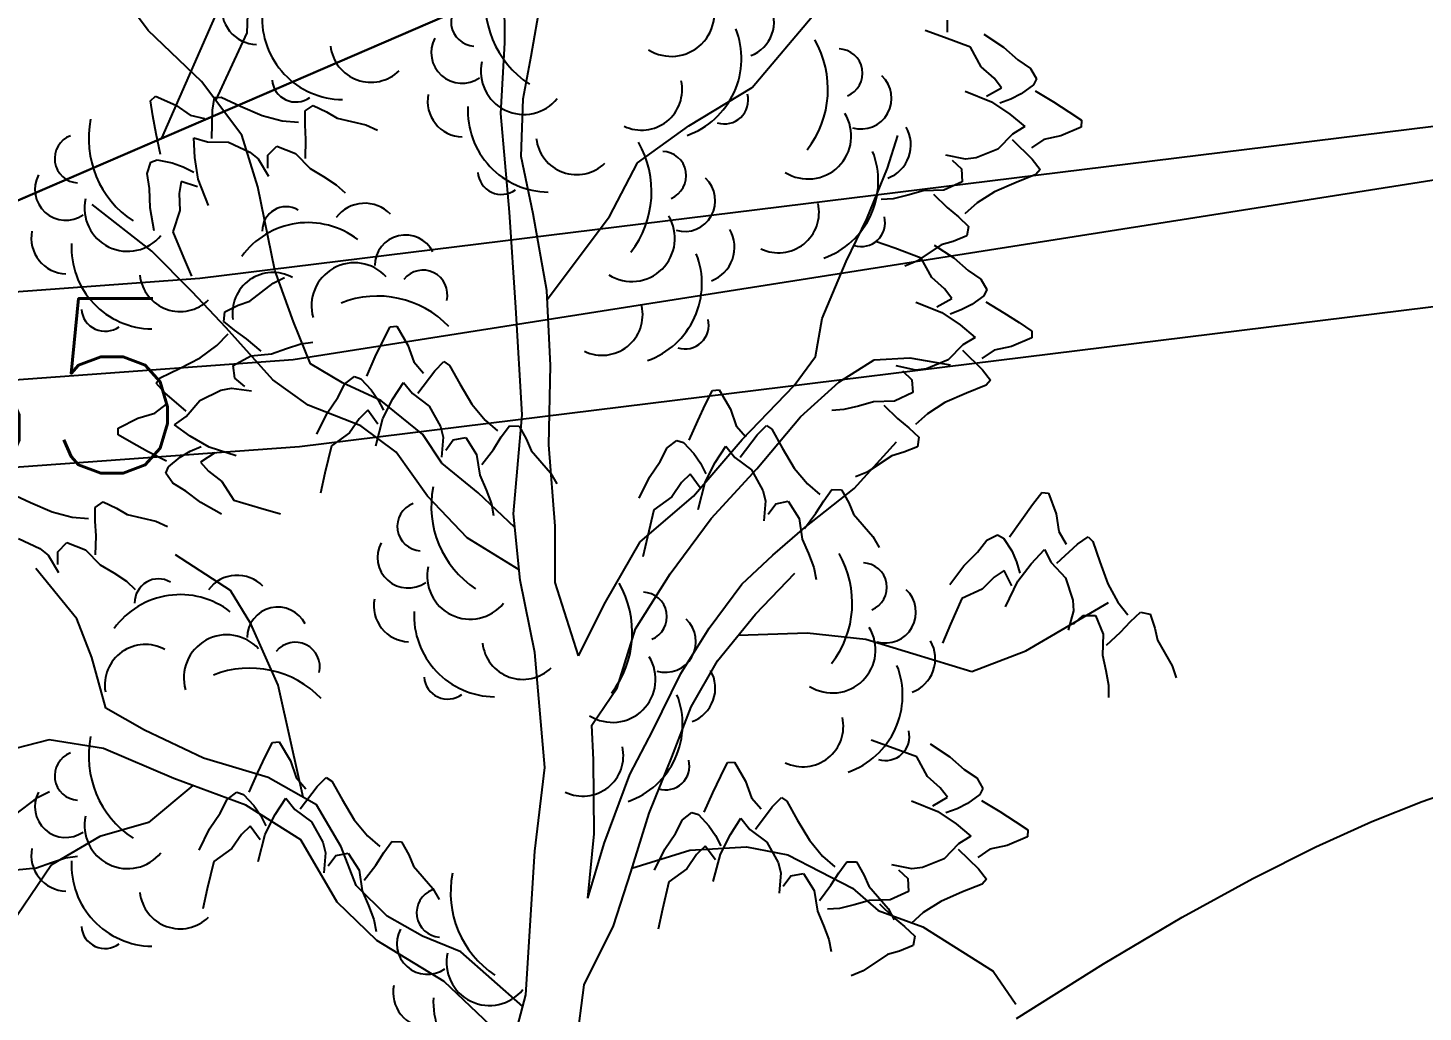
# Model space of a CAD drawing. Header units: millimetres. Extents: x 524954 to 526204, y 9523489 to 9524010.
# Drawn here: x 525715.86 to 525723.84, y 9523619.82 to 9523625.46 of the extents above; entities that cross this region are included whole.
import ezdxf

# ---------------------------------------------------------------- set-up
doc = ezdxf.new("R2010")
doc.units = ezdxf.units.MM
doc.header["$PDMODE"] = 32
doc.header["$PDSIZE"] = 0.5
doc.linetypes.add('ACAD_ISO12W100', pattern=[21, 12, -3, 0, -3, 0, -3])
for name, color, linetype in [('Arbre', 34, 'ACAD_ISO12W100'), ('Bati', 6, 'Continuous'), ('Bati_H', 1, 'Continuous'), ('Cloture', 7, 'Continuous'), ('CN_01_00', 3, 'Continuous'), ('PLUME_1', 7, 'Continuous'), ('PLUME_3', 4, 'Continuous'), ('TopoAlt', 3, 'Continuous'), ('TOPOJIS', 7, 'Continuous')]:
    doc.layers.add(name, color=color, linetype=linetype)
doc.styles.add('Simplex 1.0', font='Simplex.shx', dxfattribs={"width": 0.99, "height": 1})

# ---------------------------------------------------------------- blocks, each defined once
blk = doc.blocks.new('TCPOINT M')
at = {"color": 0}
blk.add_point((0, 0), dxfattribs=at)
at = {"layer": 'TopoAlt', "style": 'Simplex 1.0', "width": 0.99}
blk.add_attdef('ALT', (0.15, 0.15), '', height=1, dxfattribs=at)
blk = doc.blocks.new('v088')
at = {"linetype": 'Continuous'}
for p, q in [((-1.8121, 9.0349), (-1.7966, 9.483)), ((-0.337, 8.9787), (-0.339, 9.3704)), ((-0.1861, 8.901), (-0.1306, 9.2193)), ((-2.3783, 9.048), (-2.4742, 9.1766)), ((1.08, 8.7222), (1.4442, 9.1527)), ((-2.0737, 8.7558), (-2.3783, 9.048)), ((-1.992, 8.6473), (-1.8121, 9.0349)), ((-0.3597, 8.574), (-0.337, 8.9787)), ((-0.2308, 8.6575), (-0.1861, 8.901)), ((-1.8434, 8.4497), (-2.0737, 8.7558)), ((0.7177, 8.5032), (1.08, 8.7222)), ((-0.2426, 8.3277), (-0.2308, 8.6575)), ((-0.3105, 8.0091), (-0.3597, 8.574)), ((0.4236, 8.2918), (0.7177, 8.5032)), ((-1.7501, 8.1531), (-1.8434, 8.4497)), ((1.8546, 8.2596), (1.9129, 8.4473)), ((-0.1735, 7.9995), (-0.2426, 8.3277)), ((0.2621, 7.9837), (0.4236, 8.2918)), ((1.7363, 7.971), (1.8546, 8.2596)), ((-1.6531, 7.6763), (-1.7501, 8.1531)), ((-2.3581, 7.786), (-2.6995, 8.0525)), ((-0.2742, 7.4626), (-0.3105, 8.0091)), ((-0.0959, 7.5596), (-0.1735, 7.9995)), ((-0.0934, 7.5087), (0.2621, 7.9837)), ((1.617, 7.726), (1.7363, 7.971)), ((-2.1294, 7.5544), (-2.3581, 7.786)), ((-1.5474, 7.38), (-1.6531, 7.6763)), ((1.4808, 7.3998), (1.617, 7.726)), ((-1.9323, 7.3471), (-2.1294, 7.5544)), ((-0.0745, 7.1309), (-0.0959, 7.5596)), ((-0.2365, 6.8477), (-0.2742, 7.4626)), ((-1.4491, 7.1395), (-1.5474, 7.38)), ((1.4418, 7.1813), (1.4808, 7.3998)), ((-1.6648, 7.048), (-1.9323, 7.3471)), ((-1.2665, 7.0314), (-1.4491, 7.1395)), ((-0.0837, 6.6768), (-0.0745, 7.1309)), ((1.3209, 7.0171), (1.4418, 7.1813)), ((1.5755, 7.0348), (1.778, 7.1634)), ((1.778, 7.1634), (1.983, 7.1739)), ((1.983, 7.1739), (2.2139, 7.1352)), ((-1.4628, 6.9029), (-1.6648, 7.048)), ((-1.0467, 6.9303), (-1.2665, 7.0314)), ((1.3557, 6.8374), (1.5755, 7.0348)), ((1.0227, 6.7061), (1.3209, 7.0171)), ((-1.1618, 6.7848), (-1.4628, 6.9029)), ((-0.8063, 6.7363), (-1.0467, 6.9303)), ((-0.2869, 6.2807), (-0.2365, 6.8477)), ((1.107, 6.54), (1.3557, 6.8374)), ((-0.9597, 6.6336), (-1.1618, 6.7848)), ((-0.6972, 6.5707), (-0.8063, 6.7363)), ((-0.7803, 6.3824), (-0.9597, 6.6336)), ((-0.0491, 6.2111), (-0.0837, 6.6768)), ((0.7433, 6.3831), (1.0227, 6.7061)), ((1.6628, 6.4272), (1.906, 6.6935)), ((-0.4884, 6.4009), (-0.6972, 6.5707)), ((0.8455, 6.2546), (1.107, 6.54)), ((-0.2789, 6.2036), (-0.4884, 6.4009)), ((1.3814, 6.2037), (1.6628, 6.4272)), ((-0.5514, 6.1446), (-0.7803, 6.3824)), ((0.4379, 6.1217), (0.7433, 6.3831)), ((-0.2479, 5.9022), (-0.2869, 6.2807)), ((0.6096, 5.9388), (0.8455, 6.2546)), ((-0.0486, 5.8877), (-0.0491, 6.2111)), ((1.1982, 6.0444), (1.3814, 6.2037)), ((-0.2539, 5.9607), (-0.5514, 6.1446)), ((0.2399, 5.7756), (0.4379, 6.1217)), ((-1.9071, 5.8427), (-2.2223, 6.0475)), ((1.0213, 5.879), (1.1982, 6.0444)), ((-2.7868, 5.6812), (-3.0229, 5.9686)), ((0.4109, 5.6237), (0.6096, 5.9388)), ((1.0995, 5.7065), (1.3247, 5.9413)), ((-1.7911, 5.6523), (-1.9071, 5.8427)), ((-0.1646, 5.4873), (-0.2479, 5.9022)), ((0.0846, 5.4676), (-0.0486, 5.8877)), ((0.8338, 5.6263), (1.0213, 5.879)), ((0.0846, 5.4676), (0.2399, 5.7756)), ((2.6462, 5.4963), (3.1193, 5.7735)), ((-2.7013, 5.4591), (-2.7868, 5.6812)), ((0.8812, 5.4407), (1.0995, 5.7065)), ((-1.6346, 5.3011), (-1.7911, 5.6523)), ((0.3061, 5.2857), (0.4109, 5.6237)), ((0.6713, 5.3679), (0.8338, 5.6263)), ((1.0006, 5.5861), (1.394, 5.6007)), ((1.394, 5.6007), (1.7306, 5.5642)), ((1.7306, 5.5642), (1.9997, 5.4827)), ((-2.6206, 5.1685), (-2.7013, 5.4591)), ((-0.1073, 4.8293), (-0.1646, 5.4873)), ((0.7312, 5.1764), (0.8812, 5.4407)), ((1.9997, 5.4827), (2.3377, 5.3779)), ((2.3377, 5.3779), (2.6462, 5.4963)), ((0.5102, 5.0412), (0.6713, 5.3679)), ((-1.5592, 4.9668), (-1.6346, 5.3011)), ((0.1613, 5.0712), (0.3061, 5.2857)), ((-2.4003, 5.0425), (-2.6206, 5.1685)), ((0.6191, 4.888), (0.7312, 5.1764)), ((-2.0611, 4.8817), (-2.4003, 5.0425)), ((0.1717, 4.8724), (0.1613, 5.0712)), ((0.3786, 4.7897), (0.5102, 5.0412)), ((-2.9464, 4.9876), (-3.2062, 4.92)), ((-2.6344, 4.9381), (-2.9464, 4.9876)), ((-1.4917, 4.6586), (-1.5592, 4.9668)), ((-2.2328, 4.7662), (-2.6344, 4.9381)), ((-1.6919, 4.7713), (-2.0611, 4.8817)), ((0.489, 4.5681), (0.6191, 4.888)), ((-0.1657, 4.3492), (-0.1073, 4.8293)), ((0.1743, 4.4496), (0.1717, 4.8724)), ((-2.1227, 4.7254), (-2.3768, 4.5144)), ((-1.8192, 4.6131), (-2.2328, 4.7662)), ((-1.415, 4.6154), (-1.6919, 4.7713)), ((0.2314, 4.3948), (0.3786, 4.7897)), ((-1.5041, 4.4145), (-1.8192, 4.6131)), ((-1.2732, 4.3758), (-1.415, 4.6154)), ((0.3841, 4.2301), (0.489, 4.5681)), ((-2.3768, 4.5144), (-2.655, 4.434)), ((-2.655, 4.434), (-2.9315, 4.2727)), ((-1.2976, 4.0581), (-1.5041, 4.4145)), ((0.1384, 4.0819), (0.1743, 4.4496)), ((0.1384, 4.0819), (0.2314, 4.3948)), ((-1.1877, 4.1537), (-1.2732, 4.3758)), ((-0.2169, 3.5272), (-0.1657, 4.3492)), ((0.3911, 4.2526), (0.7235, 4.3553)), ((0.7235, 4.3553), (1.0465, 4.3745)), ((1.0465, 4.3745), (1.2838, 4.3297)), ((1.2838, 4.3297), (1.6547, 4.1385)), ((-2.9315, 4.2727), (-3.209, 3.8627)), ((0.2848, 3.9233), (0.3841, 4.2301)), ((-1.0099, 3.9771), (-1.1877, 4.1537)), ((1.6547, 4.1385), (1.8004, 4.0109)), ((-1.0692, 3.839), (-1.2976, 4.0581)), ((1.8004, 4.0109), (2.0573, 3.9168)), ((-0.8085, 3.8631), (-1.0099, 3.9771)), ((0.1177, 3.584), (0.2848, 3.9233)), ((2.0573, 3.9168), (2.4606, 3.664)), ((-0.6849, 3.6045), (-1.0692, 3.839)), ((-0.589, 3.7744), (-0.8085, 3.8631)), ((-0.2343, 3.4611), (-0.589, 3.7744)), ((-0.2941, 3.234), (-0.6849, 3.6045)), ((2.4606, 3.664), (2.589, 3.4739)), ((-0.3436, 3.0457), (-0.2169, 3.5272)), ((0.064, 3.1786), (0.1177, 3.584))]:
    blk.add_line(p, q, dxfattribs=at)
at = {"color": 3, "linetype": 'Continuous'}
for p, q in [((2.1964, 9.1077), (2.1964, 9.0385)), ((2.1801, 9.009), (2.0697, 9.0483)), ((2.3301, 8.953), (2.1801, 9.009)), ((2.3912, 8.8412), (2.3301, 8.953)), ((2.4064, 9.0272), (2.519, 8.9533)), ((2.519, 8.9533), (2.6006, 8.8814)), ((2.6006, 8.8814), (2.6731, 8.832)), ((2.4646, 8.7765), (2.3912, 8.8412)), ((2.6731, 8.832), (2.7077, 8.7725)), ((2.421, 8.6735), (2.5067, 8.7213)), ((2.5067, 8.7213), (2.4646, 8.7765)), ((2.6907, 8.7368), (2.6207, 8.6861)), ((2.7077, 8.7725), (2.6907, 8.7368)), ((-2.3661, 8.6466), (-2.3369, 8.6719)), ((-2.3527, 8.5599), (-2.3661, 8.6466)), ((-2.3369, 8.6719), (-2.2212, 8.6209)), ((-2.0108, 8.5916), (-1.9993, 8.6654)), ((-1.9993, 8.6654), (-1.9613, 8.6665)), ((-1.9613, 8.6665), (-1.8509, 8.6153)), ((2.2998, 8.7005), (2.4501, 8.6406)), ((2.4501, 8.6406), (2.5548, 8.5702)), ((2.5609, 8.6554), (2.4969, 8.632)), ((2.6207, 8.6861), (2.5609, 8.6554)), ((2.7005, 8.7027), (2.8047, 8.6399)), ((2.8047, 8.6399), (2.8931, 8.5838)), ((-2.3334, 8.4571), (-2.3527, 8.5599)), ((-2.2212, 8.6209), (-2.1379, 8.5634)), ((-2.1379, 8.5634), (-2.0557, 8.544)), ((-2.0143, 8.4309), (-2.0108, 8.5916)), ((-1.8509, 8.6153), (-1.7269, 8.5617)), ((-1.7269, 8.5617), (-1.6118, 8.5324)), ((-1.4805, 8.509), (-1.4801, 8.5879)), ((-1.4801, 8.5879), (-1.4347, 8.6192)), ((-1.4347, 8.6192), (-1.3575, 8.5833)), ((-1.3575, 8.5833), (-1.2966, 8.547)), ((2.5548, 8.5702), (2.6402, 8.4985)), ((2.8931, 8.5838), (2.9656, 8.5345)), ((-1.6118, 8.5324), (-1.519, 8.5242)), ((-1.4754, 8.4248), (-1.4805, 8.509)), ((-1.2966, 8.547), (-1.1322, 8.5082)), ((-1.1322, 8.5082), (-1.066, 8.4775)), ((2.6402, 8.4985), (2.5697, 8.4555)), ((2.9641, 8.4958), (2.8478, 8.4461)), ((2.9656, 8.5345), (2.9641, 8.4958)), ((-2.3082, 8.3381), (-2.3334, 8.4571)), ((-2.1178, 8.4334), (-2.0382, 8.4112)), ((-2.1118, 8.322), (-2.1178, 8.4334)), ((-2.0382, 8.4112), (-1.9184, 8.4092)), ((-1.9184, 8.4092), (-1.7971, 8.3529)), ((-1.4776, 8.3159), (-1.4754, 8.4248)), ((2.5697, 8.4555), (2.4865, 8.3693)), ((2.5678, 8.4245), (2.6828, 8.3123)), ((2.749, 8.4244), (2.6787, 8.3776)), ((2.8478, 8.4461), (2.749, 8.4244)), ((-2.0919, 8.1974), (-2.1118, 8.322)), ((-1.7971, 8.3529), (-1.7497, 8.3134)), ((-1.7497, 8.3134), (-1.6897, 8.2145)), ((-1.6937, 8.2606), (-1.6931, 8.3341)), ((-1.6931, 8.3341), (-1.643, 8.3873)), ((-1.643, 8.3873), (-1.5356, 8.3441)), ((-1.5356, 8.3441), (-1.4515, 8.2595)), ((2.3013, 8.3113), (2.188, 8.335)), ((2.3625, 8.3191), (2.3013, 8.3113)), ((2.4865, 8.3693), (2.3625, 8.3191)), ((2.6828, 8.3123), (2.7289, 8.2536)), ((-2.384, 8.2298), (-2.3641, 8.2956)), ((-2.3706, 8.1431), (-2.384, 8.2298)), ((-2.3641, 8.2956), (-2.3264, 8.3076)), ((-2.3264, 8.3076), (-2.2415, 8.291)), ((-2.2415, 8.291), (-2.1783, 8.2684)), ((-2.1783, 8.2684), (-2.1175, 8.2375)), ((-1.4515, 8.2595), (-1.374, 8.2128)), ((2.2245, 8.3065), (2.2778, 8.2559)), ((2.2778, 8.2559), (2.2824, 8.183)), ((2.7289, 8.2536), (2.7037, 8.225)), ((-2.1895, 8.1837), (-2.2011, 8.1153)), ((-2.0961, 8.1537), (-2.1895, 8.1837)), ((-2.0331, 8.0467), (-2.0919, 8.1974)), ((-1.374, 8.2128), (-1.3019, 8.1659)), ((-1.3019, 8.1659), (-1.2515, 8.1184)), ((2.2824, 8.183), (2.1776, 8.1339)), ((2.591, 8.1793), (2.4672, 8.1253)), ((2.7037, 8.225), (2.591, 8.1793)), ((-2.3674, 8.0343), (-2.3706, 8.1431)), ((-2.2011, 8.1153), (-2.1982, 8.0174)), ((1.8878, 8.0848), (1.8187, 8.0804)), ((1.9713, 8.1055), (1.8878, 8.0848)), ((2.0584, 8.1303), (1.9713, 8.1055)), ((2.1776, 8.1339), (2.0584, 8.1303)), ((2.1174, 8.1109), (2.1954, 8.0349)), ((2.4672, 8.1253), (2.3672, 8.0611)), ((-2.3445, 7.9016), (-2.3674, 8.0343)), ((-2.1982, 8.0174), (-2.2383, 7.8966)), ((2.1954, 8.0349), (2.2605, 7.9811)), ((2.3672, 8.0611), (2.2979, 7.9989)), ((2.2605, 7.9811), (2.3179, 7.927)), ((2.3179, 7.927), (2.3098, 7.8725)), ((-2.2383, 7.8966), (-2.1768, 7.7487)), ((1.8965, 7.8022), (1.7861, 7.8414)), ((2.2308, 7.8405), (2.1627, 7.8208)), ((2.3098, 7.8725), (2.2308, 7.8405)), ((2.0465, 7.7461), (1.8965, 7.8022)), ((2.1627, 7.8208), (2.0222, 7.7271)), ((2.1227, 7.8203), (2.2353, 7.7465)), ((-2.1768, 7.7487), (-2.1302, 7.6412)), ((2.0222, 7.7271), (1.9545, 7.6997)), ((2.1075, 7.6343), (2.0465, 7.7461)), ((2.2353, 7.7465), (2.3169, 7.6746)), ((2.3169, 7.6746), (2.3894, 7.6252)), ((-1.7972, 7.4997), (-1.6632, 7.6026)), ((-1.6632, 7.6026), (-1.5976, 7.6345)), ((2.1809, 7.5696), (2.1075, 7.6343)), ((2.3894, 7.6252), (2.424, 7.5657)), ((2.1373, 7.4666), (2.223, 7.5144)), ((2.223, 7.5144), (2.1809, 7.5696)), ((2.407, 7.5299), (2.337, 7.4793)), ((2.424, 7.5657), (2.407, 7.5299)), ((-1.9448, 7.3833), (-1.9404, 7.4382)), ((-1.9404, 7.4382), (-1.8638, 7.4754)), ((-1.8638, 7.4754), (-1.7972, 7.4997)), ((2.0162, 7.4937), (2.1664, 7.4338)), ((2.1664, 7.4338), (2.2711, 7.3633)), ((2.2772, 7.4485), (2.2132, 7.4252)), ((2.337, 7.4793), (2.2772, 7.4485)), ((2.4169, 7.4959), (2.521, 7.4331)), ((2.521, 7.4331), (2.6094, 7.377)), ((-1.8839, 7.3331), (-1.9448, 7.3833)), ((-1.0336, 7.2746), (-0.9936, 7.3527)), ((-0.9936, 7.3527), (-0.9551, 7.3561)), ((-0.9551, 7.3561), (-0.8913, 7.2468)), ((2.2711, 7.3633), (2.3565, 7.2916)), ((2.6094, 7.377), (2.6819, 7.3276)), ((-1.985, 7.2461), (-1.9201, 7.3129)), ((-1.8154, 7.2839), (-1.8839, 7.3331)), ((-1.7325, 7.2133), (-1.8154, 7.2839)), ((-1.0783, 7.18), (-1.0336, 7.2746)), ((2.3565, 7.2916), (2.286, 7.2486)), ((2.6805, 7.289), (2.5641, 7.2392)), ((2.6819, 7.3276), (2.6805, 7.289)), ((-2.0805, 7.1754), (-1.985, 7.2461)), ((-1.791, 7.1862), (-1.6722, 7.1979)), ((-1.6722, 7.1979), (-1.587, 7.2285)), ((-1.587, 7.2285), (-1.5051, 7.2548)), ((-1.5051, 7.2548), (-1.4365, 7.2638)), ((-0.8913, 7.2468), (-0.8575, 7.1514)), ((2.286, 7.2486), (2.2028, 7.1624)), ((2.2841, 7.2177), (2.3991, 7.1055)), ((2.4653, 7.2176), (2.395, 7.1707)), ((2.5641, 7.2392), (2.4653, 7.2176)), ((-2.3098, 7.06), (-2.2004, 7.1132)), ((-2.2004, 7.1132), (-2.0805, 7.1754)), ((-1.8923, 7.1303), (-1.791, 7.1862)), ((-1.8828, 7.0578), (-1.8923, 7.1303)), ((-1.1277, 7.0688), (-1.0783, 7.18)), ((-0.8575, 7.1514), (-0.8023, 7.0875)), ((-0.7381, 7.0997), (-0.6855, 7.1528)), ((-0.6855, 7.1528), (-0.654, 7.1313)), ((-0.654, 7.1313), (-0.5947, 7.0251)), ((2.0176, 7.1045), (1.9044, 7.1282)), ((2.0788, 7.1122), (2.0176, 7.1045)), ((2.2028, 7.1624), (2.0788, 7.1122)), ((-2.333, 7.0298), (-2.3098, 7.06)), ((-1.8262, 7.0109), (-1.8828, 7.0578)), ((-1.2526, 7.0255), (-1.1978, 7.0672)), ((-1.1978, 7.0672), (-1.1602, 7.0548)), ((-1.1602, 7.0548), (-1.1012, 6.9916)), ((-0.978, 6.9406), (-0.9175, 7.0343)), ((-0.9175, 7.0343), (-0.8661, 6.9697)), ((-0.8351, 6.9716), (-0.7381, 7.0997)), ((1.9408, 7.0996), (1.9941, 7.049)), ((1.9941, 7.049), (1.9988, 6.9761)), ((2.3991, 7.1055), (2.4452, 7.0467)), ((2.4452, 7.0467), (2.4201, 7.0181)), ((-2.283, 6.9743), (-2.333, 7.0298)), ((-2.1607, 6.8701), (-2.283, 6.9743)), ((-2.0833, 6.9307), (-1.963, 6.9891)), ((-1.963, 6.9891), (-1.9025, 7.0009)), ((-1.9025, 7.0009), (-1.7879, 6.9849)), ((-1.2925, 6.9474), (-1.2526, 7.0255)), ((-1.1012, 6.9916), (-1.0633, 6.9361)), ((-0.8661, 6.9697), (-0.7702, 6.8978)), ((-0.5947, 7.0251), (-0.5257, 6.909)), ((0.8128, 6.9092), (0.8527, 6.9872)), ((0.8527, 6.9872), (0.8913, 6.9906)), ((0.8913, 6.9906), (0.9551, 6.8814)), ((1.9988, 6.9761), (1.8939, 6.9271)), ((2.3073, 6.9725), (2.1835, 6.9184)), ((2.4201, 7.0181), (2.3073, 6.9725)), ((-2.3415, 6.858), (-2.2745, 6.9095)), ((-2.1606, 6.8391), (-2.0833, 6.9307)), ((-1.3538, 6.8575), (-1.2925, 6.9474)), ((-1.122, 6.8741), (-1.1715, 6.8255)), ((-1.0639, 6.7951), (-1.122, 6.8741)), ((-1.0633, 6.9361), (-1.0322, 6.8755)), ((-1.0349, 6.828), (-0.978, 6.9406)), ((-0.7702, 6.8978), (-0.705, 6.781)), ((-0.5257, 6.909), (-0.4496, 6.8178)), ((0.7681, 6.8145), (0.8128, 6.9092)), ((0.9551, 6.8814), (0.9888, 6.786)), ((1.6041, 6.8779), (1.535, 6.8736)), ((1.6876, 6.8986), (1.6041, 6.8779)), ((1.7747, 6.9234), (1.6876, 6.8986)), ((1.8939, 6.9271), (1.7747, 6.9234)), ((1.8337, 6.904), (1.9118, 6.828)), ((2.1835, 6.9184), (2.0835, 6.8543)), ((-2.5514, 6.7723), (-2.4387, 6.8298)), ((-2.4387, 6.8298), (-2.3415, 6.858)), ((-2.228, 6.7914), (-2.1606, 6.8391)), ((-2.1379, 6.7256), (-2.228, 6.7914)), ((-1.413, 6.7366), (-1.3538, 6.8575)), ((-1.1715, 6.8255), (-1.2266, 6.7446)), ((-1.0757, 6.6715), (-1.0349, 6.828)), ((-0.4496, 6.8178), (-0.3793, 6.7567)), ((0.7187, 6.7034), (0.7681, 6.8145)), ((1.9118, 6.828), (1.9768, 6.7743)), ((2.0835, 6.8543), (2.0142, 6.7921)), ((-2.5502, 6.7337), (-2.5514, 6.7723)), ((-2.4746, 6.6893), (-2.5502, 6.7337)), ((-2.0288, 6.6624), (-2.1379, 6.7256)), ((-1.2266, 6.7446), (-1.3299, 6.6702)), ((-0.705, 6.781), (-0.6897, 6.7213)), ((-0.6897, 6.7213), (-0.6991, 6.6059)), ((-0.6318, 6.7049), (-0.56, 6.7185)), ((-0.56, 6.7185), (-0.4983, 6.6206)), ((-0.4022, 6.6506), (-0.357, 6.7218)), ((-0.357, 6.7218), (-0.3104, 6.7855)), ((-0.3104, 6.7855), (-0.2553, 6.7842)), ((-0.2553, 6.7842), (-0.2138, 6.7099)), ((0.9888, 6.786), (1.0441, 6.7221)), ((1.0112, 6.6062), (1.1083, 6.7343)), ((1.1083, 6.7343), (1.1609, 6.7873)), ((1.1609, 6.7873), (1.1923, 6.7659)), ((1.1923, 6.7659), (1.2517, 6.6597)), ((1.9768, 6.7743), (2.0342, 6.7201)), ((2.0342, 6.7201), (2.0261, 6.6656)), ((-2.3827, 6.6392), (-2.4746, 6.6893)), ((-2.2745, 6.5836), (-2.3827, 6.6392)), ((-2.1959, 6.6055), (-2.1384, 6.6402)), ((-2.1384, 6.6402), (-2.076, 6.6678)), ((-1.9976, 6.6315), (-2.0798, 6.5781)), ((-1.8748, 6.6127), (-2.0288, 6.6624)), ((-1.3299, 6.6702), (-1.3669, 6.5144)), ((-0.6753, 6.6457), (-0.6318, 6.7049)), ((-0.4679, 6.5637), (-0.4022, 6.6506)), ((-0.2138, 6.7099), (-0.1857, 6.6447)), ((-0.1857, 6.6447), (-0.0753, 6.5169)), ((0.5538, 6.582), (0.5938, 6.6601)), ((0.5938, 6.6601), (0.6485, 6.7018)), ((0.6485, 6.7018), (0.6861, 6.6893)), ((0.6861, 6.6893), (0.7451, 6.6262)), ((0.8684, 6.5752), (0.9289, 6.6689)), ((0.9289, 6.6689), (0.9803, 6.6043)), ((1.2517, 6.6597), (1.3207, 6.5436)), ((1.9472, 6.6337), (1.879, 6.6139)), ((2.0261, 6.6656), (1.9472, 6.6337)), ((-2.2624, 6.5503), (-2.1959, 6.6055)), ((-2.0798, 6.5781), (-2.0342, 6.5259)), ((-0.4983, 6.6206), (-0.4798, 6.5027)), ((0.4926, 6.4921), (0.5538, 6.582)), ((0.7451, 6.6262), (0.7831, 6.5707)), ((0.7831, 6.5707), (0.8142, 6.5101)), ((0.8114, 6.4626), (0.8684, 6.5752)), ((0.9803, 6.6043), (1.0762, 6.5324)), ((1.879, 6.6139), (1.7385, 6.5203)), ((-2.2769, 6.5134), (-2.2624, 6.5503)), ((-2.2384, 6.4564), (-2.2769, 6.5134)), ((-2.0342, 6.5259), (-1.9565, 6.4662)), ((-1.3669, 6.5144), (-1.3922, 6.3999)), ((-0.4798, 6.5027), (-0.4444, 6.4194)), ((-0.0753, 6.5169), (-0.0397, 6.4532)), ((0.4333, 6.3712), (0.4926, 6.4921)), ((0.7244, 6.5087), (0.6749, 6.4601)), ((0.7824, 6.4297), (0.7244, 6.5087)), ((1.0762, 6.5324), (1.1414, 6.4156)), ((1.3207, 6.5436), (1.3968, 6.4523)), ((1.7385, 6.5203), (1.6708, 6.4929)), ((-3.1633, 6.397), (-3.053, 6.3458)), ((-2.1628, 6.412), (-2.2384, 6.4564)), ((-2.0765, 6.3457), (-2.1628, 6.412)), ((-1.9565, 6.4662), (-1.8881, 6.3588)), ((-0.4444, 6.4194), (-0.4135, 6.3391)), ((0.6749, 6.4601), (0.6198, 6.3792)), ((0.7707, 6.306), (0.8114, 6.4626)), ((1.1414, 6.4156), (1.1567, 6.3559)), ((1.3968, 6.4523), (1.4671, 6.3913)), ((1.4894, 6.3564), (1.536, 6.4201)), ((1.536, 6.4201), (1.5911, 6.4188)), ((1.5911, 6.4188), (1.6326, 6.3444)), ((2.6849, 6.3343), (2.7388, 6.4036)), ((2.7388, 6.4036), (2.7772, 6.3997)), ((2.7772, 6.3997), (2.8196, 6.2805)), ((-3.053, 6.3458), (-2.929, 6.2922)), ((-2.6826, 6.2395), (-2.6821, 6.3185)), ((-2.6821, 6.3185), (-2.6368, 6.3497)), ((-2.6368, 6.3497), (-2.5596, 6.3138)), ((-2.5596, 6.3138), (-2.4986, 6.2775)), ((-1.9592, 6.2797), (-2.0765, 6.3457)), ((-1.8881, 6.3588), (-1.7347, 6.313)), ((-1.7347, 6.313), (-1.6219, 6.2812)), ((-0.4135, 6.3391), (-0.4006, 6.2711)), ((0.6198, 6.3792), (0.5164, 6.3047)), ((1.1567, 6.3559), (1.1472, 6.2405)), ((1.171, 6.2803), (1.2146, 6.3394)), ((1.2146, 6.3394), (1.2864, 6.3531)), ((1.2864, 6.3531), (1.3481, 6.2552)), ((1.4442, 6.2852), (1.4894, 6.3564)), ((1.6326, 6.3444), (1.6606, 6.2793)), ((2.6234, 6.2497), (2.6849, 6.3343)), ((-2.929, 6.2922), (-2.8139, 6.2629)), ((-2.8139, 6.2629), (-2.7211, 6.2547)), ((-2.6774, 6.1553), (-2.6826, 6.2395)), ((-2.4986, 6.2775), (-2.3343, 6.2387)), ((-2.3343, 6.2387), (-2.2681, 6.208)), ((0.5164, 6.3047), (0.4795, 6.1489)), ((1.3481, 6.2552), (1.3665, 6.1373)), ((1.3784, 6.1983), (1.4442, 6.2852)), ((1.6606, 6.2793), (1.771, 6.1515)), ((2.5541, 6.1497), (2.6234, 6.2497)), ((2.8196, 6.2805), (2.8349, 6.1805)), ((-2.6797, 6.0464), (-2.6774, 6.1553)), ((2.4234, 6.1305), (2.4849, 6.1612)), ((2.4849, 6.1612), (2.5195, 6.142)), ((2.8349, 6.1805), (2.8773, 6.1074)), ((-3.1205, 6.1398), (-2.9991, 6.0834)), ((-2.9991, 6.0834), (-2.9517, 6.044)), ((-2.8952, 6.0647), (-2.845, 6.1178)), ((-2.845, 6.1178), (-2.7377, 6.0747)), ((-2.7377, 6.0747), (-2.6536, 5.99)), ((0.4795, 6.1489), (0.4542, 6.0345)), ((1.3665, 6.1373), (1.4019, 6.054)), ((1.771, 6.1515), (1.8066, 6.0878)), ((2.3695, 6.0612), (2.4234, 6.1305)), ((2.5195, 6.142), (2.5657, 6.0689)), ((2.6772, 5.9958), (2.7542, 6.0766)), ((2.7542, 6.0766), (2.7926, 6.0035)), ((2.8234, 5.9997), (2.9427, 6.1074)), ((2.9427, 6.1074), (3.0042, 6.1497)), ((3.0042, 6.1497), (3.0311, 6.1228)), ((3.0311, 6.1228), (3.0696, 6.0074)), ((-2.9517, 6.044), (-2.8917, 5.945)), ((-2.8958, 5.9912), (-2.8952, 6.0647)), ((1.4019, 6.054), (1.4328, 5.9737)), ((2.2926, 5.9843), (2.3695, 6.0612)), ((2.5657, 6.0689), (2.5926, 6.0074)), ((2.5926, 6.0074), (2.6118, 5.942)), ((2.6003, 5.8958), (2.6772, 5.9958)), ((2.7926, 6.0035), (2.8734, 5.9151)), ((3.0696, 6.0074), (3.1158, 5.8804)), ((-2.6536, 5.99), (-2.576, 5.9433)), ((-2.576, 5.9433), (-2.5039, 5.8964)), ((1.4328, 5.9737), (1.4458, 5.9057)), ((2.2118, 5.8766), (2.2926, 5.9843)), ((2.4657, 5.9189), (2.3964, 5.8497)), ((2.5234, 5.9574), (2.4657, 5.9189)), ((2.5657, 5.8689), (2.5234, 5.9574)), ((2.8734, 5.9151), (2.9157, 5.7881)), ((-2.5039, 5.8964), (-2.4536, 5.8489)), ((2.3964, 5.8497), (2.281, 5.7958)), ((2.5311, 5.7497), (2.6003, 5.8958)), ((3.1158, 5.8804), (3.1734, 5.7766)), ((2.281, 5.7958), (2.2156, 5.6496)), ((2.9157, 5.7881), (2.9196, 5.7266)), ((3.1734, 5.7766), (3.2311, 5.7035)), ((2.9196, 5.7266), (2.8888, 5.615)), ((2.9196, 5.6496), (2.9734, 5.6996)), ((2.9734, 5.6996), (3.0465, 5.6996)), ((3.0465, 5.6996), (3.0888, 5.5919)), ((3.2465, 5.665), (3.3042, 5.7189)), ((3.3042, 5.7189), (3.3581, 5.7073)), ((3.3581, 5.7073), (3.385, 5.6266)), ((2.2156, 5.6496), (2.1695, 5.5419)), ((3.1081, 5.5304), (3.1888, 5.6035)), ((3.1888, 5.6035), (3.2465, 5.665)), ((3.385, 5.6266), (3.4004, 5.5573)), ((3.0888, 5.5919), (3.085, 5.4727)), ((3.4004, 5.5573), (3.485, 5.4112)), ((3.085, 5.4727), (3.1042, 5.3842)), ((3.1042, 5.3842), (3.1196, 5.2996)), ((3.485, 5.4112), (3.5081, 5.3419)), ((3.1196, 5.2996), (3.1196, 5.2304)), ((-1.7068, 4.8945), (-1.6668, 4.9726)), ((-1.6668, 4.9726), (-1.6283, 4.976)), ((-1.6283, 4.976), (-1.5645, 4.8667)), ((1.8724, 4.9461), (1.762, 4.9854)), ((2.0987, 4.9642), (2.2113, 4.8904)), ((-1.7514, 4.7999), (-1.7068, 4.8945)), ((2.0224, 4.89), (1.8724, 4.9461)), ((2.0834, 4.7783), (2.0224, 4.89)), ((2.2113, 4.8904), (2.2929, 4.8185)), ((-1.8008, 4.6887), (-1.7514, 4.7999)), ((-1.5645, 4.8667), (-1.5307, 4.7714)), ((0.8993, 4.7791), (0.9393, 4.8572)), ((0.9393, 4.8572), (0.9778, 4.8606)), ((0.9778, 4.8606), (1.0416, 4.7513)), ((2.2929, 4.8185), (2.3654, 4.7691)), ((-1.5307, 4.7714), (-1.4755, 4.7074)), ((-1.5083, 4.5916), (-1.4112, 4.7196)), ((-1.4112, 4.7196), (-1.3587, 4.7727)), ((-1.3587, 4.7727), (-1.3272, 4.7513)), ((-1.3272, 4.7513), (-1.2679, 4.6451)), ((0.8546, 4.6845), (0.8993, 4.7791)), ((1.0416, 4.7513), (1.0754, 4.656)), ((2.1569, 4.7135), (2.0834, 4.7783)), ((2.1989, 4.6584), (2.1569, 4.7135)), ((2.3654, 4.7691), (2.4, 4.7096)), ((-3.1435, 4.5571), (-3.0095, 4.66)), ((-3.0095, 4.66), (-2.9439, 4.6918)), ((-1.9657, 4.5674), (-1.9257, 4.6454)), ((-1.9257, 4.6454), (-1.871, 4.6871)), ((-1.871, 4.6871), (-1.8334, 4.6747)), ((-1.8334, 4.6747), (-1.7744, 4.6115)), ((-1.6512, 4.5605), (-1.5907, 4.6542)), ((-1.5907, 4.6542), (-1.5392, 4.5896)), ((-1.2679, 4.6451), (-1.1988, 4.529)), ((0.8053, 4.5733), (0.8546, 4.6845)), ((1.0754, 4.656), (1.1306, 4.592)), ((1.1948, 4.6042), (1.2474, 4.6573)), ((1.2474, 4.6573), (1.2789, 4.6359)), ((1.2789, 4.6359), (1.3382, 4.5297)), ((1.9921, 4.6376), (2.1424, 4.5777)), ((2.1133, 4.6106), (2.1989, 4.6584)), ((2.383, 4.6739), (2.3129, 4.6232)), ((2.4, 4.7096), (2.383, 4.6739)), ((2.3928, 4.6398), (2.497, 4.577)), ((-2.0269, 4.4774), (-1.9657, 4.5674)), ((-1.7744, 4.6115), (-1.7365, 4.5561)), ((-1.7365, 4.5561), (-1.7054, 4.4954)), ((-1.7081, 4.4479), (-1.6512, 4.5605)), ((-1.5392, 4.5896), (-1.4434, 4.5178)), ((0.6804, 4.53), (0.7351, 4.5718)), ((0.7351, 4.5718), (0.7727, 4.5593)), ((0.7727, 4.5593), (0.8317, 4.4961)), ((1.0978, 4.4762), (1.1948, 4.6042)), ((2.1424, 4.5777), (2.247, 4.5072)), ((2.2532, 4.5924), (2.1892, 4.5691)), ((2.3129, 4.6232), (2.2532, 4.5924)), ((2.497, 4.577), (2.5853, 4.5209)), ((-2.0862, 4.3565), (-2.0269, 4.4774)), ((-1.7952, 4.494), (-1.8447, 4.4455)), ((-1.7371, 4.415), (-1.7952, 4.494)), ((-1.4434, 4.5178), (-1.3781, 4.401)), ((-1.1988, 4.529), (-1.1228, 4.4377)), ((0.6404, 4.452), (0.6804, 4.53)), ((0.8317, 4.4961), (0.8696, 4.4407)), ((0.9549, 4.4451), (1.0154, 4.5388)), ((1.0154, 4.5388), (1.0668, 4.4742)), ((1.0668, 4.4742), (1.1627, 4.4024)), ((1.3382, 4.5297), (1.4072, 4.4136)), ((2.247, 4.5072), (2.3325, 4.4356)), ((2.5853, 4.5209), (2.6578, 4.4715)), ((-1.8447, 4.4455), (-1.8998, 4.3645)), ((-1.7488, 4.2914), (-1.7081, 4.4479)), ((-1.3781, 4.401), (-1.3629, 4.3412)), ((-1.1228, 4.4377), (-1.0524, 4.3767)), ((-1.0302, 4.3418), (-0.9835, 4.4054)), ((-0.9835, 4.4054), (-0.9285, 4.4041)), ((-0.9285, 4.4041), (-0.8869, 4.3298)), ((0.5791, 4.362), (0.6404, 4.452)), ((0.8696, 4.4407), (0.9007, 4.38)), ((0.898, 4.3325), (0.9549, 4.4451)), ((1.1627, 4.4024), (1.228, 4.2856)), ((1.4072, 4.4136), (1.4833, 4.3223)), ((2.3325, 4.4356), (2.262, 4.3926)), ((2.6564, 4.4329), (2.5401, 4.3831)), ((2.6578, 4.4715), (2.6564, 4.4329)), ((-2.8514, 4.3121), (-2.7828, 4.3211)), ((-1.8998, 4.3645), (-2.0031, 4.2901)), ((-1.3629, 4.3412), (-1.3723, 4.2259)), ((-1.3485, 4.2656), (-1.3049, 4.3248)), ((-1.3049, 4.3248), (-1.2331, 4.3384)), ((-1.2331, 4.3384), (-1.1715, 4.2405)), ((-1.0754, 4.2705), (-1.0302, 4.3418)), ((-0.8869, 4.3298), (-0.8589, 4.2646)), ((0.5199, 4.2411), (0.5791, 4.362)), ((0.7614, 4.3301), (0.7063, 4.2491)), ((0.8109, 4.3786), (0.7614, 4.3301)), ((0.869, 4.2996), (0.8109, 4.3786)), ((0.8572, 4.176), (0.898, 4.3325)), ((1.4833, 4.3223), (1.5536, 4.2613)), ((2.262, 4.3926), (2.1788, 4.3064)), ((2.2601, 4.3616), (2.3751, 4.2494)), ((2.4412, 4.3615), (2.371, 4.3146)), ((2.5401, 4.3831), (2.4412, 4.3615)), ((-3.1373, 4.2436), (-3.0186, 4.2553)), ((-3.0186, 4.2553), (-2.9333, 4.2859)), ((-2.9333, 4.2859), (-2.8514, 4.3121)), ((-2.0031, 4.2901), (-2.0401, 4.1343)), ((-1.1715, 4.2405), (-1.153, 4.1227)), ((-1.1411, 4.1837), (-1.0754, 4.2705)), ((-0.8589, 4.2646), (-0.7485, 4.1368)), ((0.7063, 4.2491), (0.603, 4.1747)), ((1.228, 4.2856), (1.2432, 4.2258)), ((1.5759, 4.2264), (1.6226, 4.29)), ((1.6226, 4.29), (1.6776, 4.2887)), ((1.6776, 4.2887), (1.7191, 4.2144)), ((1.9936, 4.2484), (1.8803, 4.2721)), ((1.9168, 4.2436), (1.9701, 4.193)), ((2.0548, 4.2561), (1.9936, 4.2484)), ((2.1788, 4.3064), (2.0548, 4.2561)), ((2.3751, 4.2494), (2.4212, 4.1906)), ((0.603, 4.1747), (0.566, 4.0189)), ((1.2432, 4.2258), (1.2338, 4.1105)), ((1.2576, 4.1502), (1.3011, 4.2094)), ((1.3011, 4.2094), (1.373, 4.223)), ((1.373, 4.223), (1.4346, 4.1251)), ((1.465, 4.0683), (1.5307, 4.1551)), ((1.5307, 4.1551), (1.5759, 4.2264)), ((1.7191, 4.2144), (1.7472, 4.1493)), ((1.9701, 4.193), (1.9747, 4.12)), ((2.396, 4.1621), (2.2833, 4.1164)), ((2.4212, 4.1906), (2.396, 4.1621)), ((-2.0401, 4.1343), (-2.0653, 4.0199)), ((-1.153, 4.1227), (-1.1176, 4.0393)), ((-0.7485, 4.1368), (-0.7129, 4.0731)), ((1.4346, 4.1251), (1.4531, 4.0073)), ((1.7472, 4.1493), (1.8576, 4.0214)), ((1.9747, 4.12), (1.8699, 4.071)), ((2.2833, 4.1164), (2.1595, 4.0623)), ((-1.1176, 4.0393), (-1.0867, 3.9591)), ((0.566, 4.0189), (0.5407, 3.9045)), ((1.4531, 4.0073), (1.4885, 3.9239)), ((1.5801, 4.0219), (1.511, 4.0175)), ((1.6636, 4.0426), (1.5801, 4.0219)), ((1.7506, 4.0673), (1.6636, 4.0426)), ((1.8699, 4.071), (1.7506, 4.0673)), ((1.8097, 4.0479), (1.8877, 3.9719)), ((1.8576, 4.0214), (1.8932, 3.9577)), ((2.0595, 3.9982), (1.9902, 3.936)), ((2.1595, 4.0623), (2.0595, 3.9982)), ((-1.0867, 3.9591), (-1.0738, 3.891)), ((1.4885, 3.9239), (1.5194, 3.8437)), ((1.8877, 3.9719), (1.9528, 3.9182)), ((1.9528, 3.9182), (2.0102, 3.864)), ((1.5194, 3.8437), (1.5323, 3.7756)), ((2.0102, 3.864), (2.002, 3.8096)), ((1.855, 3.7579), (1.7144, 3.6642)), ((1.9231, 3.7776), (1.855, 3.7579)), ((2.002, 3.8096), (1.9231, 3.7776)), ((1.7144, 3.6642), (1.6468, 3.6368))]:
    blk.add_line(p, q, dxfattribs=at)
for centre, major_axis, start_param, end_param in [((0.1148, 9.2139), (-0.3995, 0.3995), 0.587708, 1.773422), ((0.617, 9.1466), (-0.1741, 0.1741), 1.793126, 4.475865), ((-1.7527, 9.1724), (-0.1445, 0.1445), 0.590553, 2.325666), ((-0.5045, 9.0993), (0.099, 0.099), 1.149268, 3.862844), ((1.0008, 9.0963), (-0.1445, 0.1445), 2.713295, 4.448408), ((-1.2605, 9.1191), (0.3298, 0.3298), 2.307735, 3.914618), ((0.5518, 8.8878), (-0.3298, 0.3298), 2.69514, 4.302022), ((-1.1039, 8.9843), (0.1641, 0.1641), 2.463212, 4.701636), ((-0.5819, 8.9225), (0.1246, 0.1246), 1.864761, 4.52862), ((0.9486, 8.7133), (-0.3995, 0.3995), 3.265538, 4.451253), ((-0.2273, 8.8143), (0.1741, 0.1741), 2.133893, 4.816631), ((1.5719, 8.8034), (0.099, 0.099), 4.31771, 7.031286), ((1.7019, 8.6608), (0.1246, 0.1246), 3.651933, 6.315792), ((-1.5338, 8.7756), (0.0964, 0.0964), 2.435534, 4.557933), ((0.4467, 8.71), (-0.1641, 0.1641), 1.908121, 4.146545), ((-0.5746, 8.6435), (0.1445, 0.1445), 2.161349, 3.896462), ((0.9208, 8.6502), (0.0964, 0.0964), 3.62262, 5.745019), ((-0.0825, 8.5902), (0.3298, 0.3298), 2.307735, 3.914618), ((1.4008, 8.4446), (0.1741, 0.1741), 3.363922, 6.046661), ((-2.1547, 8.4302), (0.3995, 0.3995), 2.158504, 3.344219), ((1.7845, 8.3943), (-0.1445, 0.1445), 2.713295, 4.448408), ((-2.774, 8.3155), (-0.099, 0.099), -0.421529, 2.292047), ((0.0741, 8.4554), (0.1641, 0.1641), 2.463212, 4.701636), ((-0.0612, 8.1267), (-0.3995, 0.3995), 3.265538, 4.451253), ((0.5622, 8.2168), (0.099, 0.099), 4.31771, 7.031286), ((1.3355, 8.1858), (-0.3298, 0.3298), 2.69514, 4.302022), ((-0.3558, 8.2467), (0.0964, 0.0964), 2.435534, 4.557933), ((-2.8514, 8.1388), (-0.1246, 0.1246), 0.293965, 2.957824), ((0.6922, 8.0742), (-0.1246, 0.1246), 2.081137, 4.744996), ((-2.4968, 8.0306), (0.1741, 0.1741), 2.133893, 4.816631), ((-1.5891, 7.9031), (0.0964, 0.0964), 0.254619, 2.377018), ((-1.1385, 7.8551), (-0.1445, 0.1445), 4.692823, 6.427936), ((1.2305, 8.008), (0.1641, 0.1641), 3.478918, 5.717341), ((-1.4642, 7.4823), (0.3298, 0.3298), 0.12682, 1.733702), ((0.391, 7.858), (0.1741, 0.1741), 3.363922, 6.046661), ((0.7748, 7.8077), (-0.1445, 0.1445), 2.713295, 4.448408), ((1.7045, 7.9482), (-0.0964, 0.0964), 2.051824, 4.174223), ((-2.8441, 7.8598), (-0.1445, 0.1445), 0.590553, 2.325666), ((-0.9057, 7.7012), (0.1246, 0.1246), 5.967031, 8.63089), ((-2.352, 7.8064), (0.3298, 0.3298), 2.307735, 3.914618), ((0.3258, 7.5992), (0.3298, 0.3298), 4.265936, 5.872819), ((-1.6643, 7.4312), (-0.1641, 0.1641), -1.288499, 0.949924), ((-1.1975, 7.4726), (-0.1741, 0.1741), 4.665366, 7.348105), ((-0.8052, 7.5365), (-0.099, 0.099), 3.680741, 6.394318), ((-2.1954, 7.6717), (0.1641, 0.1641), 2.463212, 4.701636), ((-1.0661, 6.9632), (-0.3995, 0.3995), 4.689978, 5.875693), ((-2.6253, 7.463), (0.0964, 0.0964), 2.435534, 4.557933), ((0.2207, 7.4214), (0.1641, 0.1641), 3.478918, 5.717341), ((0.6948, 7.3616), (-0.0964, 0.0964), 2.051824, 4.174223), ((-0.1929, 6.3242), (-0.3995, 0.3995), 0.587708, 1.773422), ((-0.8122, 6.2095), (-0.099, 0.099), -0.421529, 2.292047), ((-0.8896, 6.0328), (0.1246, 0.1246), 1.864761, 4.52862), ((1.088, 5.7707), (-0.3995, 0.3995), 3.265538, 4.451253), ((1.7113, 5.8608), (0.099, 0.099), 4.31771, 7.031286), ((-2.32, 5.773), (0.0964, 0.0964), 0.254619, 2.377018), ((-1.8693, 5.7251), (0.1445, 0.1445), 6.263619, 7.998733), ((-0.535, 5.9246), (0.1741, 0.1741), 2.133893, 4.816631), ((-2.1951, 5.3523), (0.3298, 0.3298), 0.12682, 1.733702), ((-0.1718, 5.6024), (0.3995, 0.3995), 4.836335, 6.022049), ((0.4516, 5.6925), (0.099, 0.099), 4.31771, 7.031286), ((1.8413, 5.7182), (-0.1246, 0.1246), 2.081137, 4.744996), ((-1.6366, 5.5711), (-0.1246, 0.1246), 4.396235, 7.060094), ((-0.8824, 5.7538), (-0.1445, 0.1445), 0.590553, 2.325666), ((-0.3902, 5.7004), (0.3298, 0.3298), 2.307735, 3.914618), ((0.5816, 5.5499), (0.1246, 0.1246), 3.651933, 6.315792), ((-1.9284, 5.3425), (0.1741, 0.1741), 6.236163, 8.918901), ((1.5402, 5.502), (0.1741, 0.1741), 3.363922, 6.046661), ((-2.3952, 5.3012), (-0.1641, 0.1641), -1.288499, 0.949924), ((-1.536, 5.4064), (0.099, 0.099), 5.251538, 7.965114), ((-0.2336, 5.5657), (-0.1641, 0.1641), 0.892416, 3.130839), ((1.924, 5.4517), (-0.1445, 0.1445), 2.713295, 4.448408), ((-1.7969, 4.8332), (0.3995, 0.3995), 6.260774, 7.446489), ((0.2804, 5.3337), (0.1741, 0.1741), 3.363922, 6.046661), ((0.6642, 5.2834), (-0.1445, 0.1445), 2.713295, 4.448408), ((1.4749, 5.2432), (0.3298, 0.3298), 4.265936, 5.872819), ((-0.6635, 5.357), (0.0964, 0.0964), 2.435534, 4.557933), ((0.2152, 5.0749), (-0.3298, 0.3298), 2.69514, 4.302022), ((1.3699, 5.0654), (-0.1641, 0.1641), 1.908121, 4.146545), ((1.844, 5.0056), (-0.0964, 0.0964), 2.051824, 4.174223), ((-2.1547, 4.8961), (-0.3995, 0.3995), 0.587708, 1.773422), ((-2.774, 4.7815), (-0.099, 0.099), -0.421529, 2.292047), ((0.1101, 4.8971), (-0.1641, 0.1641), 1.908121, 4.146545), ((0.5842, 4.8373), (0.0964, 0.0964), 3.62262, 5.745019), ((-2.8514, 4.6047), (-0.1246, 0.1246), 0.293965, 2.957824), ((-2.4968, 4.4965), (0.1741, 0.1741), 2.133893, 4.816631), ((-2.8441, 4.3258), (-0.1445, 0.1445), 0.590553, 2.325666), ((-2.352, 4.2724), (0.3298, 0.3298), 2.307735, 3.914618), ((-0.0823, 4.1124), (0.3995, 0.3995), 2.158504, 3.344219), ((-2.1954, 4.1377), (0.1641, 0.1641), 2.463212, 4.701636), ((-0.7016, 3.9977), (0.099, 0.099), 1.149268, 3.862844), ((-2.6253, 3.929), (0.0964, 0.0964), 2.435534, 4.557933), ((-0.779, 3.821), (0.1246, 0.1246), 1.864761, 4.52862), ((-0.4244, 3.7128), (0.1741, 0.1741), 2.133893, 4.816631), ((-0.7718, 3.542), (-0.1445, 0.1445), 0.590553, 2.325666), ((-0.2796, 3.4886), (0.3298, 0.3298), 2.307735, 3.914618)]:
    blk.add_ellipse(centre, major_axis=major_axis, ratio=1, start_param=start_param, end_param=end_param, dxfattribs=at)

msp = doc.modelspace()

# ---------------------------------------------------------------- hatches: boundary and pattern name
at = {"layer": 'Bati_H'}
h = msp.add_hatch(dxfattribs=at)
h.set_pattern_fill('_U', color=256, scale=2, angle=66.35606, style=0, pattern_type=0)
h.set_pattern_definition([(66.356060545, (0, 0), (-1.8321108744, 0.80210332498), [])])
h.paths.add_polyline_path([(525698.434, 9523617.5299), (525712.0651, 9523622.8598), (525723.8174, 9523627.9351), (525721.9547, 9523632.56), (525715.0585, 9523629.985), (525712.202, 9523636.2914), (525683.9843, 9523625.3917), (525684.9855, 9523622.2675), (525694.6861, 9523625.975), (525696.7428, 9523621.8801), (525696.7343, 9523621.8768)])

# ---------------------------------------------------------------- linework, layer by layer
at = {"layer": 'Bati', "flags": 128}
msp.add_lwpolyline([(525698.434, 9523617.5299), (525712.0651, 9523622.8598), (525723.8174, 9523627.9351), (525721.9547, 9523632.56), (525715.0585, 9523629.985), (525712.202, 9523636.2914), (525683.9843, 9523625.3917), (525684.9855, 9523622.2675), (525694.6861, 9523625.975), (525696.7428, 9523621.8801), (525696.7343, 9523621.8768)], close=True, dxfattribs=at)
at = {"layer": 'Cloture'}
msp.add_line((525723.8174, 9523627.9351), (525712.0651, 9523622.8598), dxfattribs=at)
at = {"layer": 'CN_01_00', "elevation": 271, "flags": 128}
msp.add_lwpolyline([(525721.5171, 9523619.7873), (525722.0153, 9523620.1017), (525722.4653, 9523620.3688), (525722.8688, 9523620.5902), (525723.2296, 9523620.7709), (525723.5518, 9523620.9162), (525723.8394, 9523621.031), (525724.0964, 9523621.1204)], dxfattribs=at)
at = {"layer": 'PLUME_1'}
msp.add_lwpolyline([(525458.4726, 9523640.2581), (525480.3887, 9523635.3405), (525499.5931, 9523633.233), (525627.7485, 9523622.0329), (525657.4251, 9523620.6897), (525687.4547, 9523621.3777), (525717.3751, 9523623.5616), (525747.1135, 9523628.239), (525776.244, 9523634.3759), (525805.1925, 9523643.0063), (525833.5332, 9523653.0962), (525860.7309, 9523665.108), (525887.2843, 9523679.0782), (525913.1935, 9523695.0066), (525937.4975, 9523712.3218), (525960.6949, 9523731.0603), (525982.7493, 9523751.7207), (526003.235, 9523773.2692), (526022.079, 9523796.7032), (526039.8529, 9523821.0618), (526045.291, 9523828.9786), (526068.1754, 9523865.7422)], dxfattribs=at)
at = {"layer": 'PLUME_3'}
for points in [[(525869.3794, 9523670.2513), (525860.1958, 9523665.5703), (525851.4745, 9523661.4244), (525842.2545, 9523657.2421), (525842.2545, 9523657.2421), (525832.9981, 9523653.5585), (525823.7417, 9523649.8748), (525814.4489, 9523646.6899), (525814.4489, 9523646.6899), (525804.6574, 9523643.4685), (525795.3647, 9523640.2836), (525786.0355, 9523637.5973), (525785.5368, 9523637.5609), (525776.2076, 9523634.8746), (525766.3433, 9523632.6506), (525756.4791, 9523630.4266), (525756.4791, 9523630.4266), (525746.5784, 9523628.7012), (525736.6777, 9523626.9759), (525727.2757, 9523625.287), (525726.777, 9523625.2506), (525716.84, 9523624.0239), (525707.3652, 9523623.3323)], [(525707.438, 9523622.335), (525717.4115, 9523623.063), (525717.4115, 9523623.063), (525727.3485, 9523624.2896), (525737.2492, 9523626.015), (525746.6512, 9523627.7039), (525747.1499, 9523627.7403), (525756.5518, 9523629.4292), (525766.4161, 9523631.6532), (525776.2804, 9523633.8773), (525776.7791, 9523633.9137), (525786.1083, 9523636.5999), (525795.4374, 9523639.2862), (525805.2289, 9523642.5076), (525805.2289, 9523642.5076), (525814.5217, 9523645.6925), (525823.8145, 9523648.8775), (525833.0709, 9523652.5611), (525833.5696, 9523652.5975), (525842.3273, 9523656.2448), (525851.5473, 9523660.4271), (525860.7673, 9523664.6094), (525861.266, 9523664.6458), (525869.9509, 9523669.2903)]]:
    msp.add_lwpolyline(points, dxfattribs=at)

# ---------------------------------------------------------------- block references
at = {"layer": 'Arbre'}
msp.add_blockref('v088', (525718.923, 9523616.396), dxfattribs=at)
at = {"layer": 'TOPOJIS'}
ref = msp.add_blockref('TCPOINT M', (525712.0651, 9523622.8598, 271.85), dxfattribs=at)
ref.add_attrib('ALT', '271.85', (525712.1151, 9523622.9098, 271.85), dxfattribs={"layer": 'TopoAlt', "height": 1, "style": 'Simplex 1.0', "width": 0.99})

doc.saveas('drawing.dxf')
